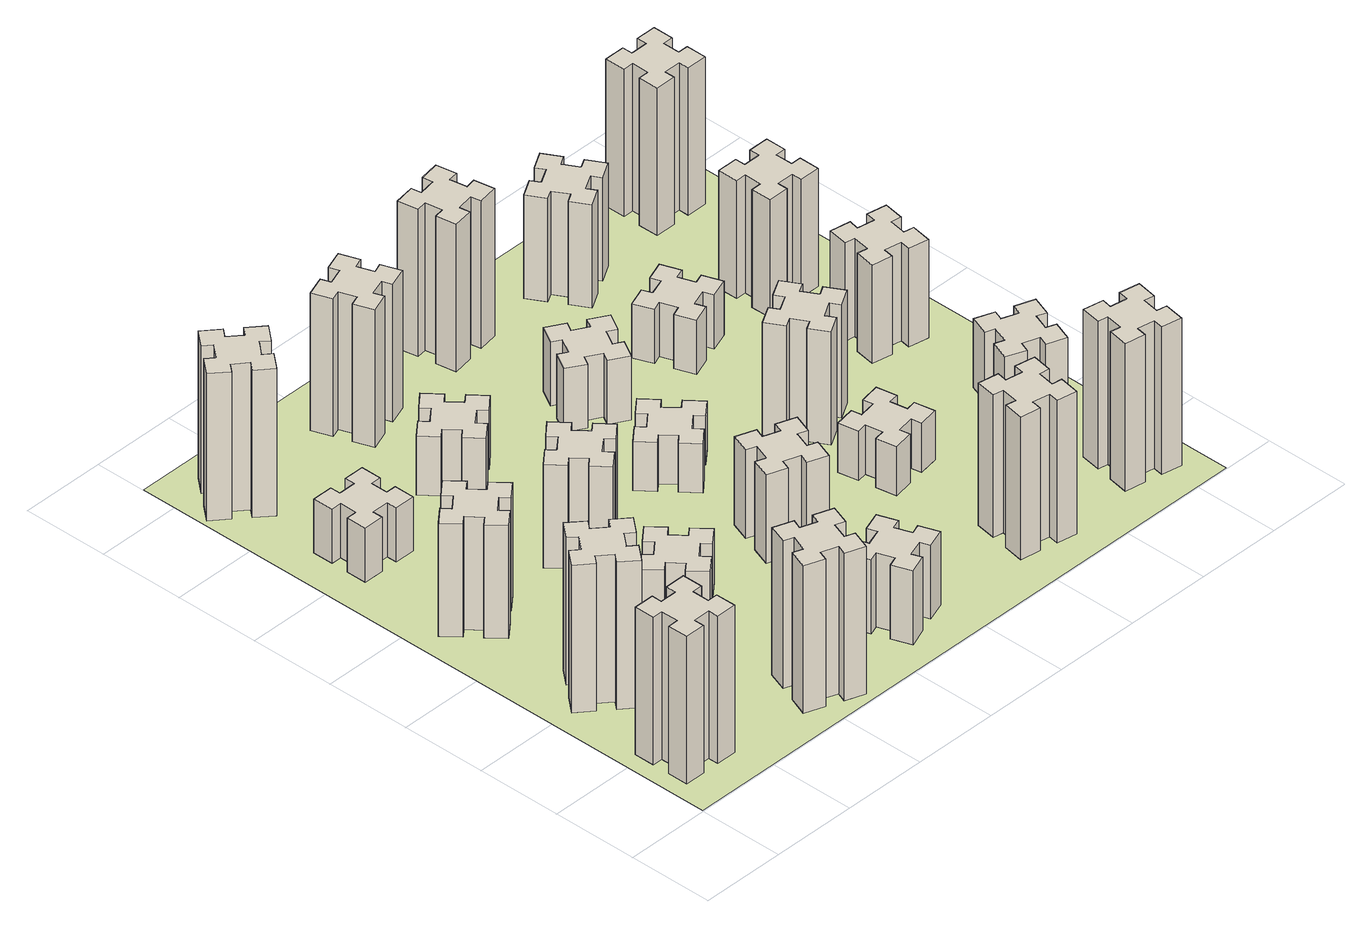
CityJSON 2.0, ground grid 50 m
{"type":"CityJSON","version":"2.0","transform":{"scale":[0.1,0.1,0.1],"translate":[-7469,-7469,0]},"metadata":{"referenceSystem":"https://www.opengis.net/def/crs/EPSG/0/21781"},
"CityObjects":{
"building1":{"type":"Building","attributes":{"class":"1000","function":"1000","usage":"1000","yearOfConstruction":2016,"roofType":"1000","measuredHeight":90,"storeysAboveGround":30,"storeysBelowGround":0},"geometry":[{"type":"Solid","lod":"1","boundaries":[[[[0,1,2,3,4,5,6,7,8,9,10,11,12,13,14,15,16,17,18,19]],[[17,16,20,21]],[[16,15,22,20]],[[15,14,23,22]],[[14,13,24,23]],[[13,12,25,24]],[[12,11,26,25]],[[11,10,27,26]],[[10,9,28,27]],[[9,8,29,28]],[[8,7,30,29]],[[7,6,31,30]],[[6,5,32,31]],[[5,4,33,32]],[[4,3,34,33]],[[3,2,35,34]],[[2,1,36,35]],[[1,0,37,36]],[[0,19,38,37]],[[19,18,39,38]],[[18,17,21,39]],[[24,25,26,27,28,29,30,31,32,33,34,35,36,37,38,39,21,20,22,23]]]]}]},
"building2":{"type":"Building","attributes":{"class":"1000","function":"1000","usage":"1000","yearOfConstruction":2016,"roofType":"1000","measuredHeight":90,"storeysAboveGround":30,"storeysBelowGround":0},"geometry":[{"type":"Solid","lod":"1","boundaries":[[[[40,41,42,43,44,45,46,47,48,49,50,51,52,53,54,55,56,57,58,59]],[[57,56,60,61]],[[56,55,62,60]],[[55,54,63,62]],[[54,53,64,63]],[[53,52,65,64]],[[52,51,66,65]],[[51,50,67,66]],[[50,49,68,67]],[[49,48,69,68]],[[48,47,70,69]],[[47,46,71,70]],[[46,45,72,71]],[[45,44,73,72]],[[44,43,74,73]],[[43,42,75,74]],[[42,41,76,75]],[[41,40,77,76]],[[40,59,78,77]],[[59,58,79,78]],[[58,57,61,79]],[[64,65,66,67,68,69,70,71,72,73,74,75,76,77,78,79,61,60,62,63]]]]}]},
"building3":{"type":"Building","attributes":{"class":"1000","function":"1000","usage":"1000","yearOfConstruction":2016,"roofType":"1000","measuredHeight":69,"storeysAboveGround":30,"storeysBelowGround":0},"geometry":[{"type":"Solid","lod":"1","boundaries":[[[[80,81,82,83,84,85,86,87,88,89,90,91,92,93,94,95,96,97,98,99]],[[97,96,100,101]],[[96,95,102,100]],[[95,94,103,102]],[[94,93,104,103]],[[93,92,105,104]],[[92,91,106,105]],[[91,90,107,106]],[[90,89,108,107]],[[89,88,109,108]],[[88,87,110,109]],[[87,86,111,110]],[[86,85,112,111]],[[85,84,113,112]],[[84,83,114,113]],[[83,82,115,114]],[[82,81,116,115]],[[81,80,117,116]],[[80,99,118,117]],[[99,98,119,118]],[[98,97,101,119]],[[104,105,106,107,108,109,110,111,112,113,114,115,116,117,118,119,101,100,102,103]]]]}]},
"building4":{"type":"Building","attributes":{"class":"1000","function":"1000","usage":"1000","yearOfConstruction":2016,"roofType":"1000","measuredHeight":33,"storeysAboveGround":30,"storeysBelowGround":0},"geometry":[{"type":"Solid","lod":"1","boundaries":[[[[120,121,122,123,124,125,126,127,128,129,130,131,132,133,134,135,136,137,138,139]],[[137,136,140,141]],[[136,135,142,140]],[[135,134,143,142]],[[134,133,144,143]],[[133,132,145,144]],[[132,131,146,145]],[[131,130,147,146]],[[130,129,148,147]],[[129,128,149,148]],[[128,127,150,149]],[[127,126,151,150]],[[126,125,152,151]],[[125,124,153,152]],[[124,123,154,153]],[[123,122,155,154]],[[122,121,156,155]],[[121,120,157,156]],[[120,139,158,157]],[[139,138,159,158]],[[138,137,141,159]],[[144,145,146,147,148,149,150,151,152,153,154,155,156,157,158,159,141,140,142,143]]]]}]},
"building5":{"type":"Building","attributes":{"class":"1000","function":"1000","usage":"1000","yearOfConstruction":2016,"roofType":"1000","measuredHeight":90,"storeysAboveGround":30,"storeysBelowGround":0},"geometry":[{"type":"Solid","lod":"1","boundaries":[[[[160,161,162,163,164,165,166,167,168,169,170,171,172,173,174,175,176,177,178,179]],[[177,176,180,181]],[[176,175,182,180]],[[175,174,183,182]],[[174,173,184,183]],[[173,172,185,184]],[[172,171,186,185]],[[171,170,187,186]],[[170,169,188,187]],[[169,168,189,188]],[[168,167,190,189]],[[167,166,191,190]],[[166,165,192,191]],[[165,164,193,192]],[[164,163,194,193]],[[163,162,195,194]],[[162,161,196,195]],[[161,160,197,196]],[[160,179,198,197]],[[179,178,199,198]],[[178,177,181,199]],[[184,185,186,187,188,189,190,191,192,193,194,195,196,197,198,199,181,180,182,183]]]]}]},
"building6":{"type":"Building","attributes":{"class":"1000","function":"1000","usage":"1000","yearOfConstruction":2016,"roofType":"1000","measuredHeight":90,"storeysAboveGround":30,"storeysBelowGround":0},"geometry":[{"type":"Solid","lod":"1","boundaries":[[[[200,201,202,203,204,205,206,207,208,209,210,211,212,213,214,215,216,217,218,219]],[[217,216,220,221]],[[216,215,222,220]],[[215,214,223,222]],[[214,213,224,223]],[[213,212,225,224]],[[212,211,226,225]],[[211,210,227,226]],[[210,209,228,227]],[[209,208,229,228]],[[208,207,230,229]],[[207,206,231,230]],[[206,205,232,231]],[[205,204,233,232]],[[204,203,234,233]],[[203,202,235,234]],[[202,201,236,235]],[[201,200,237,236]],[[200,219,238,237]],[[219,218,239,238]],[[218,217,221,239]],[[224,225,226,227,228,229,230,231,232,233,234,235,236,237,238,239,221,220,222,223]]]]}]},
"building7":{"type":"Building","attributes":{"class":"1000","function":"1000","usage":"1000","yearOfConstruction":2016,"roofType":"1000","measuredHeight":33,"storeysAboveGround":30,"storeysBelowGround":0},"geometry":[{"type":"Solid","lod":"1","boundaries":[[[[240,241,242,243,244,245,246,247,248,249,250,251,252,253,254,255,256,257,258,259]],[[257,256,260,261]],[[256,255,262,260]],[[255,254,263,262]],[[254,253,264,263]],[[253,252,265,264]],[[252,251,266,265]],[[251,250,267,266]],[[250,249,268,267]],[[249,248,269,268]],[[248,247,270,269]],[[247,246,271,270]],[[246,245,272,271]],[[245,244,273,272]],[[244,243,274,273]],[[243,242,275,274]],[[242,241,276,275]],[[241,240,277,276]],[[240,259,278,277]],[[259,258,279,278]],[[258,257,261,279]],[[264,265,266,267,268,269,270,271,272,273,274,275,276,277,278,279,261,260,262,263]]]]}]},
"building8":{"type":"Building","attributes":{"class":"1000","function":"1000","usage":"1000","yearOfConstruction":2016,"roofType":"1000","measuredHeight":63,"storeysAboveGround":30,"storeysBelowGround":0},"geometry":[{"type":"Solid","lod":"1","boundaries":[[[[280,281,282,283,284,285,286,287,288,289,290,291,292,293,294,295,296,297,298,299]],[[297,296,300,301]],[[296,295,302,300]],[[295,294,303,302]],[[294,293,304,303]],[[293,292,305,304]],[[292,291,306,305]],[[291,290,307,306]],[[290,289,308,307]],[[289,288,309,308]],[[288,287,310,309]],[[287,286,311,310]],[[286,285,312,311]],[[285,284,313,312]],[[284,283,314,313]],[[283,282,315,314]],[[282,281,316,315]],[[281,280,317,316]],[[280,299,318,317]],[[299,298,319,318]],[[298,297,301,319]],[[304,305,306,307,308,309,310,311,312,313,314,315,316,317,318,319,301,300,302,303]]]]}]},
"building9":{"type":"Building","attributes":{"class":"1000","function":"1000","usage":"1000","yearOfConstruction":2016,"roofType":"1000","measuredHeight":45,"storeysAboveGround":30,"storeysBelowGround":0},"geometry":[{"type":"Solid","lod":"1","boundaries":[[[[320,321,322,323,324,325,326,327,328,329,330,331,332,333,334,335,336,337,338,339]],[[337,336,340,341]],[[336,335,342,340]],[[335,334,343,342]],[[334,333,344,343]],[[333,332,345,344]],[[332,331,346,345]],[[331,330,347,346]],[[330,329,348,347]],[[329,328,349,348]],[[328,327,350,349]],[[327,326,351,350]],[[326,325,352,351]],[[325,324,353,352]],[[324,323,354,353]],[[323,322,355,354]],[[322,321,356,355]],[[321,320,357,356]],[[320,339,358,357]],[[339,338,359,358]],[[338,337,341,359]],[[344,345,346,347,348,349,350,351,352,353,354,355,356,357,358,359,341,340,342,343]]]]}]},
"building10":{"type":"Building","attributes":{"class":"1000","function":"1000","usage":"1000","yearOfConstruction":2016,"roofType":"1000","measuredHeight":36,"storeysAboveGround":30,"storeysBelowGround":0},"geometry":[{"type":"Solid","lod":"1","boundaries":[[[[360,361,362,363,364,365,366,367,368,369,370,371,372,373,374,375,376,377,378,379]],[[377,376,380,381]],[[376,375,382,380]],[[375,374,383,382]],[[374,373,384,383]],[[373,372,385,384]],[[372,371,386,385]],[[371,370,387,386]],[[370,369,388,387]],[[369,368,389,388]],[[368,367,390,389]],[[367,366,391,390]],[[366,365,392,391]],[[365,364,393,392]],[[364,363,394,393]],[[363,362,395,394]],[[362,361,396,395]],[[361,360,397,396]],[[360,379,398,397]],[[379,378,399,398]],[[378,377,381,399]],[[384,385,386,387,388,389,390,391,392,393,394,395,396,397,398,399,381,380,382,383]]]]}]},
"building11":{"type":"Building","attributes":{"class":"1000","function":"1000","usage":"1000","yearOfConstruction":2016,"roofType":"1000","measuredHeight":84,"storeysAboveGround":30,"storeysBelowGround":0},"geometry":[{"type":"Solid","lod":"1","boundaries":[[[[400,401,402,403,404,405,406,407,408,409,410,411,412,413,414,415,416,417,418,419]],[[417,416,420,421]],[[416,415,422,420]],[[415,414,423,422]],[[414,413,424,423]],[[413,412,425,424]],[[412,411,426,425]],[[411,410,427,426]],[[410,409,428,427]],[[409,408,429,428]],[[408,407,430,429]],[[407,406,431,430]],[[406,405,432,431]],[[405,404,433,432]],[[404,403,434,433]],[[403,402,435,434]],[[402,401,436,435]],[[401,400,437,436]],[[400,419,438,437]],[[419,418,439,438]],[[418,417,421,439]],[[424,425,426,427,428,429,430,431,432,433,434,435,436,437,438,439,421,420,422,423]]]]}]},
"building12":{"type":"Building","attributes":{"class":"1000","function":"1000","usage":"1000","yearOfConstruction":2016,"roofType":"1000","measuredHeight":54,"storeysAboveGround":30,"storeysBelowGround":0},"geometry":[{"type":"Solid","lod":"1","boundaries":[[[[440,441,442,443,444,445,446,447,448,449,450,451,452,453,454,455,456,457,458,459]],[[457,456,460,461]],[[456,455,462,460]],[[455,454,463,462]],[[454,453,464,463]],[[453,452,465,464]],[[452,451,466,465]],[[451,450,467,466]],[[450,449,468,467]],[[449,448,469,468]],[[448,447,470,469]],[[447,446,471,470]],[[446,445,472,471]],[[445,444,473,472]],[[444,443,474,473]],[[443,442,475,474]],[[442,441,476,475]],[[441,440,477,476]],[[440,459,478,477]],[[459,458,479,478]],[[458,457,461,479]],[[464,465,466,467,468,469,470,471,472,473,474,475,476,477,478,479,461,460,462,463]]]]}]},
"building13":{"type":"Building","attributes":{"class":"1000","function":"1000","usage":"1000","yearOfConstruction":2016,"roofType":"1000","measuredHeight":30,"storeysAboveGround":30,"storeysBelowGround":0},"geometry":[{"type":"Solid","lod":"1","boundaries":[[[[480,481,482,483,484,485,486,487,488,489,490,491,492,493,494,495,496,497,498,499]],[[497,496,500,501]],[[496,495,502,500]],[[495,494,503,502]],[[494,493,504,503]],[[493,492,505,504]],[[492,491,506,505]],[[491,490,507,506]],[[490,489,508,507]],[[489,488,509,508]],[[488,487,510,509]],[[487,486,511,510]],[[486,485,512,511]],[[485,484,513,512]],[[484,483,514,513]],[[483,482,515,514]],[[482,481,516,515]],[[481,480,517,516]],[[480,499,518,517]],[[499,498,519,518]],[[498,497,501,519]],[[504,505,506,507,508,509,510,511,512,513,514,515,516,517,518,519,501,500,502,503]]]]}]},
"building14":{"type":"Building","attributes":{"class":"1000","function":"1000","usage":"1000","yearOfConstruction":2016,"roofType":"1000","measuredHeight":39,"storeysAboveGround":30,"storeysBelowGround":0},"geometry":[{"type":"Solid","lod":"1","boundaries":[[[[520,521,522,523,524,525,526,527,528,529,530,531,532,533,534,535,536,537,538,539]],[[537,536,540,541]],[[536,535,542,540]],[[535,534,543,542]],[[534,533,544,543]],[[533,532,545,544]],[[532,531,546,545]],[[531,530,547,546]],[[530,529,548,547]],[[529,528,549,548]],[[528,527,550,549]],[[527,526,551,550]],[[526,525,552,551]],[[525,524,553,552]],[[524,523,554,553]],[[523,522,555,554]],[[522,521,556,555]],[[521,520,557,556]],[[520,539,558,557]],[[539,538,559,558]],[[538,537,541,559]],[[544,545,546,547,548,549,550,551,552,553,554,555,556,557,558,559,541,540,542,543]]]]}]},
"building15":{"type":"Building","attributes":{"class":"1000","function":"1000","usage":"1000","yearOfConstruction":2016,"roofType":"1000","measuredHeight":87,"storeysAboveGround":30,"storeysBelowGround":0},"geometry":[{"type":"Solid","lod":"1","boundaries":[[[[560,561,562,563,564,565,566,567,568,569,570,571,572,573,574,575,576,577,578,579]],[[577,576,580,581]],[[576,575,582,580]],[[575,574,583,582]],[[574,573,584,583]],[[573,572,585,584]],[[572,571,586,585]],[[571,570,587,586]],[[570,569,588,587]],[[569,568,589,588]],[[568,567,590,589]],[[567,566,591,590]],[[566,565,592,591]],[[565,564,593,592]],[[564,563,594,593]],[[563,562,595,594]],[[562,561,596,595]],[[561,560,597,596]],[[560,579,598,597]],[[579,578,599,598]],[[578,577,581,599]],[[584,585,586,587,588,589,590,591,592,593,594,595,596,597,598,599,581,580,582,583]]]]}]},
"building16":{"type":"Building","attributes":{"class":"1000","function":"1000","usage":"1000","yearOfConstruction":2016,"roofType":"1000","measuredHeight":90,"storeysAboveGround":30,"storeysBelowGround":0},"geometry":[{"type":"Solid","lod":"1","boundaries":[[[[600,601,602,603,604,605,606,607,608,609,610,611,612,613,614,615,616,617,618,619]],[[617,616,620,621]],[[616,615,622,620]],[[615,614,623,622]],[[614,613,624,623]],[[613,612,625,624]],[[612,611,626,625]],[[611,610,627,626]],[[610,609,628,627]],[[609,608,629,628]],[[608,607,630,629]],[[607,606,631,630]],[[606,605,632,631]],[[605,604,633,632]],[[604,603,634,633]],[[603,602,635,634]],[[602,601,636,635]],[[601,600,637,636]],[[600,619,638,637]],[[619,618,639,638]],[[618,617,621,639]],[[624,625,626,627,628,629,630,631,632,633,634,635,636,637,638,639,621,620,622,623]]]]}]},
"building17":{"type":"Building","attributes":{"class":"1000","function":"1000","usage":"1000","yearOfConstruction":2016,"roofType":"1000","measuredHeight":30,"storeysAboveGround":30,"storeysBelowGround":0},"geometry":[{"type":"Solid","lod":"1","boundaries":[[[[640,641,642,643,644,645,646,647,648,649,650,651,652,653,654,655,656,657,658,659]],[[657,656,660,661]],[[656,655,662,660]],[[655,654,663,662]],[[654,653,664,663]],[[653,652,665,664]],[[652,651,666,665]],[[651,650,667,666]],[[650,649,668,667]],[[649,648,669,668]],[[648,647,670,669]],[[647,646,671,670]],[[646,645,672,671]],[[645,644,673,672]],[[644,643,674,673]],[[643,642,675,674]],[[642,641,676,675]],[[641,640,677,676]],[[640,659,678,677]],[[659,658,679,678]],[[658,657,661,679]],[[664,665,666,667,668,669,670,671,672,673,674,675,676,677,678,679,661,660,662,663]]]]}]},
"building18":{"type":"Building","attributes":{"class":"1000","function":"1000","usage":"1000","yearOfConstruction":2016,"roofType":"1000","measuredHeight":69,"storeysAboveGround":30,"storeysBelowGround":0},"geometry":[{"type":"Solid","lod":"1","boundaries":[[[[680,681,682,683,684,685,686,687,688,689,690,691,692,693,694,695,696,697,698,699]],[[697,696,700,701]],[[696,695,702,700]],[[695,694,703,702]],[[694,693,704,703]],[[693,692,705,704]],[[692,691,706,705]],[[691,690,707,706]],[[690,689,708,707]],[[689,688,709,708]],[[688,687,710,709]],[[687,686,711,710]],[[686,685,712,711]],[[685,684,713,712]],[[684,683,714,713]],[[683,682,715,714]],[[682,681,716,715]],[[681,680,717,716]],[[680,699,718,717]],[[699,698,719,718]],[[698,697,701,719]],[[704,705,706,707,708,709,710,711,712,713,714,715,716,717,718,719,701,700,702,703]]]]}]},
"building19":{"type":"Building","attributes":{"class":"1000","function":"1000","usage":"1000","yearOfConstruction":2016,"roofType":"1000","measuredHeight":33,"storeysAboveGround":30,"storeysBelowGround":0},"geometry":[{"type":"Solid","lod":"1","boundaries":[[[[720,721,722,723,724,725,726,727,728,729,730,731,732,733,734,735,736,737,738,739]],[[737,736,740,741]],[[736,735,742,740]],[[735,734,743,742]],[[734,733,744,743]],[[733,732,745,744]],[[732,731,746,745]],[[731,730,747,746]],[[730,729,748,747]],[[729,728,749,748]],[[728,727,750,749]],[[727,726,751,750]],[[726,725,752,751]],[[725,724,753,752]],[[724,723,754,753]],[[723,722,755,754]],[[722,721,756,755]],[[721,720,757,756]],[[720,739,758,757]],[[739,738,759,758]],[[738,737,741,759]],[[744,745,746,747,748,749,750,751,752,753,754,755,756,757,758,759,741,740,742,743]]]]}]},
"building20":{"type":"Building","attributes":{"class":"1000","function":"1000","usage":"1000","yearOfConstruction":2016,"roofType":"1000","measuredHeight":90,"storeysAboveGround":30,"storeysBelowGround":0},"geometry":[{"type":"Solid","lod":"1","boundaries":[[[[760,761,762,763,764,765,766,767,768,769,770,771,772,773,774,775,776,777,778,779]],[[777,776,780,781]],[[776,775,782,780]],[[775,774,783,782]],[[774,773,784,783]],[[773,772,785,784]],[[772,771,786,785]],[[771,770,787,786]],[[770,769,788,787]],[[769,768,789,788]],[[768,767,790,789]],[[767,766,791,790]],[[766,765,792,791]],[[765,764,793,792]],[[764,763,794,793]],[[763,762,795,794]],[[762,761,796,795]],[[761,760,797,796]],[[760,779,798,797]],[[779,778,799,798]],[[778,777,781,799]],[[784,785,786,787,788,789,790,791,792,793,794,795,796,797,798,799,781,780,782,783]]]]}]},
"building21":{"type":"Building","attributes":{"class":"1000","function":"1000","usage":"1000","yearOfConstruction":2016,"roofType":"1000","measuredHeight":63,"storeysAboveGround":30,"storeysBelowGround":0},"geometry":[{"type":"Solid","lod":"1","boundaries":[[[[800,801,802,803,804,805,806,807,808,809,810,811,812,813,814,815,816,817,818,819]],[[817,816,820,821]],[[816,815,822,820]],[[815,814,823,822]],[[814,813,824,823]],[[813,812,825,824]],[[812,811,826,825]],[[811,810,827,826]],[[810,809,828,827]],[[809,808,829,828]],[[808,807,830,829]],[[807,806,831,830]],[[806,805,832,831]],[[805,804,833,832]],[[804,803,834,833]],[[803,802,835,834]],[[802,801,836,835]],[[801,800,837,836]],[[800,819,838,837]],[[819,818,839,838]],[[818,817,821,839]],[[824,825,826,827,828,829,830,831,832,833,834,835,836,837,838,839,821,820,822,823]]]]}]},
"building22":{"type":"Building","attributes":{"class":"1000","function":"1000","usage":"1000","yearOfConstruction":2016,"roofType":"1000","measuredHeight":42,"storeysAboveGround":30,"storeysBelowGround":0},"geometry":[{"type":"Solid","lod":"1","boundaries":[[[[840,841,842,843,844,845,846,847,848,849,850,851,852,853,854,855,856,857,858,859]],[[857,856,860,861]],[[856,855,862,860]],[[855,854,863,862]],[[854,853,864,863]],[[853,852,865,864]],[[852,851,866,865]],[[851,850,867,866]],[[850,849,868,867]],[[849,848,869,868]],[[848,847,870,869]],[[847,846,871,870]],[[846,845,872,871]],[[845,844,873,872]],[[844,843,874,873]],[[843,842,875,874]],[[842,841,876,875]],[[841,840,877,876]],[[840,859,878,877]],[[859,858,879,878]],[[858,857,861,879]],[[864,865,866,867,868,869,870,871,872,873,874,875,876,877,878,879,861,860,862,863]]]]}]},
"building23":{"type":"Building","attributes":{"class":"1000","function":"1000","usage":"1000","yearOfConstruction":2016,"roofType":"1000","measuredHeight":60,"storeysAboveGround":30,"storeysBelowGround":0},"geometry":[{"type":"Solid","lod":"1","boundaries":[[[[880,881,882,883,884,885,886,887,888,889,890,891,892,893,894,895,896,897,898,899]],[[897,896,900,901]],[[896,895,902,900]],[[895,894,903,902]],[[894,893,904,903]],[[893,892,905,904]],[[892,891,906,905]],[[891,890,907,906]],[[890,889,908,907]],[[889,888,909,908]],[[888,887,910,909]],[[887,886,911,910]],[[886,885,912,911]],[[885,884,913,912]],[[884,883,914,913]],[[883,882,915,914]],[[882,881,916,915]],[[881,880,917,916]],[[880,899,918,917]],[[899,898,919,918]],[[898,897,901,919]],[[904,905,906,907,908,909,910,911,912,913,914,915,916,917,918,919,901,900,902,903]]]]}]},
"building24":{"type":"Building","attributes":{"class":"1000","function":"1000","usage":"1000","yearOfConstruction":2016,"roofType":"1000","measuredHeight":72,"storeysAboveGround":30,"storeysBelowGround":0},"geometry":[{"type":"Solid","lod":"1","boundaries":[[[[920,921,922,923,924,925,926,927,928,929,930,931,932,933,934,935,936,937,938,939]],[[937,936,940,941]],[[936,935,942,940]],[[935,934,943,942]],[[934,933,944,943]],[[933,932,945,944]],[[932,931,946,945]],[[931,930,947,946]],[[930,929,948,947]],[[929,928,949,948]],[[928,927,950,949]],[[927,926,951,950]],[[926,925,952,951]],[[925,924,953,952]],[[924,923,954,953]],[[923,922,955,954]],[[922,921,956,955]],[[921,920,957,956]],[[920,939,958,957]],[[939,938,959,958]],[[938,937,941,959]],[[944,945,946,947,948,949,950,951,952,953,954,955,956,957,958,959,941,940,942,943]]]]}]},
"building25":{"type":"Building","attributes":{"class":"1000","function":"1000","usage":"1000","yearOfConstruction":2016,"roofType":"1000","measuredHeight":90,"storeysAboveGround":30,"storeysBelowGround":0},"geometry":[{"type":"Solid","lod":"1","boundaries":[[[[960,961,962,963,964,965,966,967,968,969,970,971,972,973,974,975,976,977,978,979]],[[977,976,980,981]],[[976,975,982,980]],[[975,974,983,982]],[[974,973,984,983]],[[973,972,985,984]],[[972,971,986,985]],[[971,970,987,986]],[[970,969,988,987]],[[969,968,989,988]],[[968,967,990,989]],[[967,966,991,990]],[[966,965,992,991]],[[965,964,993,992]],[[964,963,994,993]],[[963,962,995,994]],[[962,961,996,995]],[[961,960,997,996]],[[960,979,998,997]],[[979,978,999,998]],[[978,977,981,999]],[[984,985,986,987,988,989,990,991,992,993,994,995,996,997,998,999,981,980,982,983]]]]}]},
"landuse1":{"type":"LandUse","attributes":{"name":"plot1","function":"1010"},"geometry":[{"type":"MultiSurface","lod":"1","boundaries":[[[1000,1001,1002,1003]]]}]}
},
"vertices":[
[165,425,0],[165,325,0],[105,325,0],[105,205,0],[225,205,0],[225,265,0],[325,265,0],[325,205,0],[445,205,0],[445,325,0],[385,325,0],[385,425,0],[445,425,0],[445,545,0],[325,545,0],[325,485,0],[225,485,0],[225,545,0],[105,545,0],[105,425,0],[225,485,900],[225,545,900],[325,485,900],[325,545,900],[445,545,900],[445,425,900],[385,425,900],[385,325,900],[445,325,900],[445,205,900],[325,205,900],[325,265,900],[225,265,900],[225,205,900],[105,205,900],[105,325,900],[165,325,900],[165,425,900],[105,425,900],[105,545,900],
[484,1067,0],[408,1132,0],[446,1178,0],[354,1255,0],[277,1163,0],[323,1124,0],[259,1048,0],[213,1086,0],[136,994,0],[228,917,0],[266,963,0],[343,899,0],[304,853,0],[396,776,0],[473,868,0],[427,906,0],[492,983,0],[538,944,0],[615,1036,0],[523,1113,0],[492,983,900],[538,944,900],[427,906,900],[473,868,900],[396,776,900],[304,853,900],[343,899,900],[266,963,900],[228,917,900],[136,994,900],[213,1086,900],[259,1048,900],[323,1124,900],[277,1163,900],[354,1255,900],[446,1178,900],[408,1132,900],[484,1067,900],[523,1113,900],[615,1036,900],
[492,1888,0],[427,1964,0],[473,2003,0],[396,2095,0],[304,2018,0],[343,1972,0],[266,1907,0],[228,1953,0],[136,1876,0],[213,1784,0],[259,1823,0],[323,1746,0],[277,1708,0],[354,1616,0],[446,1693,0],[408,1739,0],[484,1803,0],[523,1757,0],[615,1834,0],[538,1926,0],[484,1803,690],[523,1757,690],[408,1739,690],[446,1693,690],[354,1616,690],[277,1708,690],[323,1746,690],[259,1823,690],[213,1784,690],[136,1876,690],[228,1953,690],[266,1907,690],[343,1972,690],[304,2018,690],[396,2095,690],[473,2003,690],[427,1964,690],[492,1888,690],[538,1926,690],[615,1834,690],
[485,2545,0],[485,2645,0],[545,2645,0],[545,2765,0],[425,2765,0],[425,2705,0],[325,2705,0],[325,2765,0],[205,2765,0],[205,2645,0],[265,2645,0],[265,2545,0],[205,2545,0],[205,2425,0],[325,2425,0],[325,2485,0],[425,2485,0],[425,2425,0],[545,2425,0],[545,2545,0],[425,2485,330],[425,2425,330],[325,2485,330],[325,2425,330],[205,2425,330],[205,2545,330],[265,2545,330],[265,2645,330],[205,2645,330],[205,2765,330],[325,2765,330],[325,2705,330],[425,2705,330],[425,2765,330],[545,2765,330],[545,2645,330],[485,2645,330],[485,2545,330],[545,2545,330],[545,2425,330],
[1029,360,0],[995,266,0],[939,287,0],[897,174,0],[1010,133,0],[1031,189,0],[1125,155,0],[1104,99,0],[1217,57,0],[1258,170,0],[1202,191,0],[1236,285,0],[1292,264,0],[1333,377,0],[1220,418,0],[1200,362,0],[1106,396,0],[1127,452,0],[1014,493,0],[973,380,0],[1106,396,900],[1127,452,900],[1200,362,900],[1220,418,900],[1333,377,900],[1292,264,900],[1236,285,900],[1202,191,900],[1258,170,900],[1217,57,900],[1104,99,900],[1125,155,900],[1031,189,900],[1010,133,900],[897,174,900],[939,287,900],[995,266,900],[1029,360,900],[973,380,900],[1014,493,900],
[384,3387,0],[308,3452,0],[346,3498,0],[254,3575,0],[177,3483,0],[223,3444,0],[159,3368,0],[113,3406,0],[36,3314,0],[128,3237,0],[166,3283,0],[243,3219,0],[204,3173,0],[296,3096,0],[373,3188,0],[327,3226,0],[392,3303,0],[438,3264,0],[515,3356,0],[423,3433,0],[392,3303,900],[438,3264,900],[327,3226,900],[373,3188,900],[296,3096,900],[204,3173,900],[243,3219,900],[166,3283,900],[128,3237,900],[36,3314,900],[113,3406,900],[159,3368,900],[223,3444,900],[177,3483,900],[254,3575,900],[346,3498,900],[308,3452,900],[384,3387,900],[423,3433,900],[515,3356,900],
[1083,1332,0],[1006,1267,0],[968,1313,0],[876,1236,0],[953,1144,0],[999,1183,0],[1063,1106,0],[1017,1068,0],[1094,976,0],[1186,1053,0],[1148,1099,0],[1224,1163,0],[1263,1117,0],[1355,1194,0],[1278,1286,0],[1232,1248,0],[1167,1324,0],[1213,1363,0],[1136,1455,0],[1044,1378,0],[1167,1324,330],[1213,1363,330],[1232,1248,330],[1278,1286,330],[1355,1194,330],[1263,1117,330],[1224,1163,330],[1148,1099,330],[1186,1053,330],[1094,976,330],[1017,1068,330],[1063,1106,330],[999,1183,330],[953,1144,330],[876,1236,330],[968,1313,330],[1006,1267,330],[1083,1332,330],[1044,1378,330],[1136,1455,330],
[1083,1972,0],[1006,1907,0],[968,1953,0],[876,1876,0],[953,1784,0],[999,1823,0],[1063,1746,0],[1017,1708,0],[1094,1616,0],[1186,1693,0],[1148,1739,0],[1224,1803,0],[1263,1757,0],[1355,1834,0],[1278,1926,0],[1232,1888,0],[1167,1964,0],[1213,2003,0],[1136,2095,0],[1044,2018,0],[1167,1964,630],[1213,2003,630],[1232,1888,630],[1278,1926,630],[1355,1834,630],[1263,1757,630],[1224,1803,630],[1148,1739,630],[1186,1693,630],[1094,1616,630],[1017,1708,630],[1063,1746,630],[999,1823,630],[953,1784,630],[876,1876,630],[968,1953,630],[1006,1907,630],[1083,1972,630],[1044,2018,630],[1136,2095,630],
[1765,496,0],[1671,462,0],[1650,518,0],[1537,477,0],[1579,364,0],[1635,385,0],[1669,291,0],[1613,270,0],[1654,157,0],[1767,199,0],[1746,255,0],[1840,289,0],[1860,233,0],[1973,274,0],[1932,387,0],[1876,366,0],[1842,460,0],[1898,480,0],[1857,593,0],[1744,552,0],[1842,460,450],[1898,480,450],[1876,366,450],[1932,387,450],[1973,274,450],[1860,233,450],[1840,289,450],[1746,255,450],[1767,199,450],[1654,157,450],[1613,270,450],[1669,291,450],[1635,385,450],[1579,364,450],[1537,477,450],[1650,518,450],[1671,462,450],[1765,496,450],[1744,552,450],[1857,593,450],
[999,2663,0],[1063,2586,0],[1017,2548,0],[1094,2456,0],[1186,2533,0],[1148,2579,0],[1224,2643,0],[1263,2597,0],[1355,2674,0],[1278,2766,0],[1232,2728,0],[1167,2804,0],[1213,2843,0],[1136,2935,0],[1044,2858,0],[1083,2812,0],[1006,2747,0],[968,2793,0],[876,2716,0],[953,2624,0],[1006,2747,360],[968,2793,360],[1083,2812,360],[1044,2858,360],[1136,2935,360],[1213,2843,360],[1167,2804,360],[1232,2728,360],[1278,2766,360],[1355,2674,360],[1263,2597,360],[1224,2643,360],[1148,2579,360],[1186,2533,360],[1094,2456,360],[1017,2548,360],[1063,2586,360],[999,2663,360],[953,2624,360],[876,2716,360],
[1125,3456,0],[1031,3422,0],[1010,3478,0],[897,3437,0],[939,3324,0],[995,3345,0],[1029,3251,0],[973,3230,0],[1014,3117,0],[1127,3159,0],[1106,3215,0],[1200,3249,0],[1220,3193,0],[1333,3234,0],[1292,3347,0],[1236,3326,0],[1202,3420,0],[1258,3440,0],[1217,3553,0],[1104,3512,0],[1202,3420,840],[1258,3440,840],[1236,3326,840],[1292,3347,840],[1333,3234,840],[1220,3193,840],[1200,3249,840],[1106,3215,840],[1127,3159,840],[1014,3117,840],[973,3230,840],[1029,3251,840],[995,3345,840],[939,3324,840],[897,3437,840],[1010,3478,840],[1031,3422,840],[1125,3456,840],[1104,3512,840],[1217,3553,840],
[1769,1300,0],[1735,1206,0],[1679,1227,0],[1637,1114,0],[1750,1073,0],[1771,1129,0],[1865,1095,0],[1844,1039,0],[1957,997,0],[1998,1110,0],[1942,1131,0],[1976,1225,0],[2032,1204,0],[2073,1317,0],[1960,1358,0],[1940,1302,0],[1846,1336,0],[1867,1392,0],[1754,1433,0],[1713,1320,0],[1846,1336,540],[1867,1392,540],[1940,1302,540],[1960,1358,540],[2073,1317,540],[2032,1204,540],[1976,1225,540],[1942,1131,540],[1998,1110,540],[1957,997,540],[1844,1039,540],[1865,1095,540],[1771,1129,540],[1750,1073,540],[1637,1114,540],[1679,1227,540],[1735,1206,540],[1769,1300,540],[1713,1320,540],[1754,1433,540],
[1972,1988,0],[1907,2064,0],[1953,2103,0],[1876,2195,0],[1784,2118,0],[1823,2072,0],[1746,2007,0],[1708,2053,0],[1616,1976,0],[1693,1884,0],[1739,1923,0],[1803,1846,0],[1757,1808,0],[1834,1716,0],[1926,1793,0],[1888,1839,0],[1964,1903,0],[2003,1857,0],[2095,1934,0],[2018,2026,0],[1964,1903,300],[2003,1857,300],[1888,1839,300],[1926,1793,300],[1834,1716,300],[1757,1808,300],[1803,1846,300],[1739,1923,300],[1693,1884,300],[1616,1976,300],[1708,2053,300],[1746,2007,300],[1823,2072,300],[1784,2118,300],[1876,2195,300],[1953,2103,300],[1907,2064,300],[1972,1988,300],[2018,2026,300],[2095,1934,300],
[2026,2497,0],[2076,2584,0],[2128,2554,0],[2188,2658,0],[2084,2718,0],[2054,2666,0],[1967,2716,0],[1997,2768,0],[1893,2828,0],[1833,2724,0],[1885,2694,0],[1835,2607,0],[1783,2637,0],[1723,2533,0],[1827,2473,0],[1857,2525,0],[1944,2475,0],[1914,2423,0],[2018,2363,0],[2078,2467,0],[1944,2475,390],[1914,2423,390],[1857,2525,390],[1827,2473,390],[1723,2533,390],[1783,2637,390],[1835,2607,390],[1885,2694,390],[1833,2724,390],[1893,2828,390],[1997,2768,390],[1967,2716,390],[2054,2666,390],[2084,2718,390],[2188,2658,390],[2128,2554,390],[2076,2584,390],[2026,2497,390],[2078,2467,390],[2018,2363,390],
[2596,444,0],[2578,345,0],[2519,356,0],[2498,237,0],[2617,217,0],[2627,276,0],[2725,258,0],[2715,199,0],[2833,178,0],[2854,297,0],[2795,307,0],[2812,405,0],[2871,395,0],[2892,513,0],[2774,534,0],[2764,475,0],[2665,492,0],[2676,551,0],[2557,572,0],[2537,454,0],[2665,492,870],[2676,551,870],[2764,475,870],[2774,534,870],[2892,513,870],[2871,395,870],[2812,405,870],[2795,307,870],[2854,297,870],[2833,178,870],[2715,199,870],[2725,258,870],[2627,276,870],[2617,217,870],[2498,237,870],[2519,356,870],[2578,345,870],[2596,444,870],[2537,454,870],[2557,572,870],
[1972,3405,0],[1955,3504,0],[2014,3514,0],[1993,3632,0],[1875,3611,0],[1885,3552,0],[1787,3535,0],[1777,3594,0],[1658,3573,0],[1679,3455,0],[1738,3465,0],[1756,3367,0],[1697,3357,0],[1717,3238,0],[1836,3259,0],[1825,3318,0],[1924,3336,0],[1934,3277,0],[2052,3297,0],[2031,3416,0],[1924,3336,900],[1934,3277,900],[1825,3318,900],[1836,3259,900],[1717,3238,900],[1697,3357,900],[1756,3367,900],[1738,3465,900],[1679,3455,900],[1658,3573,900],[1777,3594,900],[1787,3535,900],[1885,3552,900],[1875,3611,900],[1993,3632,900],[2014,3514,900],[1955,3504,900],[1972,3405,900],[2031,3416,900],[2052,3297,900],
[2625,1332,0],[2527,1315,0],[2517,1374,0],[2398,1353,0],[2419,1235,0],[2478,1245,0],[2496,1147,0],[2437,1137,0],[2457,1018,0],[2576,1039,0],[2565,1098,0],[2664,1116,0],[2674,1057,0],[2792,1077,0],[2771,1196,0],[2712,1185,0],[2695,1284,0],[2754,1294,0],[2733,1412,0],[2615,1391,0],[2695,1284,300],[2754,1294,300],[2712,1185,300],[2771,1196,300],[2792,1077,300],[2674,1057,300],[2664,1116,300],[2565,1098,300],[2576,1039,300],[2457,1018,300],[2437,1137,300],[2496,1147,300],[2478,1245,300],[2419,1235,300],[2398,1353,300],[2517,1374,300],[2527,1315,300],[2625,1332,300],[2615,1391,300],[2733,1412,300],
[2475,1744,0],[2525,1657,0],[2473,1627,0],[2533,1523,0],[2637,1583,0],[2607,1635,0],[2694,1685,0],[2724,1633,0],[2828,1693,0],[2768,1797,0],[2716,1767,0],[2666,1854,0],[2718,1884,0],[2658,1988,0],[2554,1928,0],[2584,1876,0],[2497,1826,0],[2467,1878,0],[2363,1818,0],[2423,1714,0],[2497,1826,690],[2467,1878,690],[2584,1876,690],[2554,1928,690],[2658,1988,690],[2718,1884,690],[2666,1854,690],[2716,1767,690],[2768,1797,690],[2828,1693,690],[2724,1633,690],[2694,1685,690],[2607,1635,690],[2637,1583,690],[2533,1523,690],[2473,1627,690],[2525,1657,690],[2475,1744,690],[2423,1714,690],[2363,1818,690],
[2586,2475,0],[2680,2509,0],[2700,2453,0],[2813,2494,0],[2772,2607,0],[2716,2586,0],[2682,2680,0],[2738,2700,0],[2697,2813,0],[2584,2772,0],[2605,2716,0],[2511,2682,0],[2490,2738,0],[2377,2697,0],[2419,2584,0],[2475,2605,0],[2509,2511,0],[2453,2490,0],[2494,2377,0],[2607,2419,0],[2509,2511,330],[2453,2490,330],[2475,2605,330],[2419,2584,330],[2377,2697,330],[2490,2738,330],[2511,2682,330],[2605,2716,330],[2584,2772,330],[2697,2813,330],[2738,2700,330],[2682,2680,330],[2716,2586,330],[2772,2607,330],[2813,2494,330],[2700,2453,330],[2680,2509,330],[2586,2475,330],[2607,2419,330],[2494,2377,330],
[3504,475,0],[3405,492,0],[3416,551,0],[3297,572,0],[3277,454,0],[3336,444,0],[3318,345,0],[3259,356,0],[3238,237,0],[3357,217,0],[3367,276,0],[3465,258,0],[3455,199,0],[3573,178,0],[3594,297,0],[3535,307,0],[3552,405,0],[3611,395,0],[3632,513,0],[3514,534,0],[3552,405,900],[3611,395,900],[3535,307,900],[3594,297,900],[3573,178,900],[3455,199,900],[3465,258,900],[3367,276,900],[3357,217,900],[3238,237,900],[3259,356,900],[3318,345,900],[3336,444,900],[3277,454,900],[3297,572,900],[3416,551,900],[3405,492,900],[3504,475,900],[3514,534,900],[3632,513,900],
[2716,3347,0],[2666,3434,0],[2718,3464,0],[2658,3568,0],[2554,3508,0],[2584,3456,0],[2497,3406,0],[2467,3458,0],[2363,3398,0],[2423,3294,0],[2475,3324,0],[2525,3237,0],[2473,3207,0],[2533,3103,0],[2637,3163,0],[2607,3215,0],[2694,3265,0],[2724,3213,0],[2828,3273,0],[2768,3377,0],[2694,3265,630],[2724,3213,630],[2607,3215,630],[2637,3163,630],[2533,3103,630],[2473,3207,630],[2525,3237,630],[2475,3324,630],[2423,3294,630],[2363,3398,630],[2467,3458,630],[2497,3406,630],[2584,3456,630],[2554,3508,630],[2658,3568,630],[2718,3464,630],[2666,3434,630],[2716,3347,630],[2768,3377,630],[2828,3273,630],
[3351,1029,0],[3445,995,0],[3424,939,0],[3537,897,0],[3578,1010,0],[3522,1031,0],[3556,1125,0],[3612,1104,0],[3653,1217,0],[3540,1258,0],[3520,1202,0],[3426,1236,0],[3447,1292,0],[3334,1333,0],[3293,1220,0],[3349,1200,0],[3315,1106,0],[3259,1127,0],[3217,1014,0],[3330,973,0],[3315,1106,420],[3259,1127,420],[3349,1200,420],[3293,1220,420],[3334,1333,420],[3447,1292,420],[3426,1236,420],[3520,1202,420],[3540,1258,420],[3653,1217,420],[3612,1104,420],[3556,1125,420],[3522,1031,420],[3578,1010,420],[3537,897,420],[3424,939,420],[3445,995,420],[3351,1029,420],[3330,973,420],[3217,1014,420],
[3267,1856,0],[3365,1838,0],[3355,1779,0],[3473,1758,0],[3494,1877,0],[3435,1887,0],[3452,1985,0],[3511,1975,0],[3532,2093,0],[3414,2114,0],[3404,2055,0],[3305,2072,0],[3316,2131,0],[3197,2152,0],[3177,2034,0],[3236,2024,0],[3218,1925,0],[3159,1936,0],[3138,1817,0],[3257,1797,0],[3218,1925,600],[3159,1936,600],[3236,2024,600],[3177,2034,600],[3197,2152,600],[3316,2131,600],[3305,2072,600],[3404,2055,600],[3414,2114,600],[3532,2093,600],[3511,1975,600],[3452,1985,600],[3435,1887,600],[3494,1877,600],[3473,1758,600],[3355,1779,600],[3365,1838,600],[3267,1856,600],[3257,1797,600],[3138,1817,600],
[3185,2485,0],[3285,2485,0],[3285,2425,0],[3405,2425,0],[3405,2545,0],[3345,2545,0],[3345,2645,0],[3405,2645,0],[3405,2765,0],[3285,2765,0],[3285,2705,0],[3185,2705,0],[3185,2765,0],[3065,2765,0],[3065,2645,0],[3125,2645,0],[3125,2545,0],[3065,2545,0],[3065,2425,0],[3185,2425,0],[3125,2545,720],[3065,2545,720],[3125,2645,720],[3065,2645,720],[3065,2765,720],[3185,2765,720],[3185,2705,720],[3285,2705,720],[3285,2765,720],[3405,2765,720],[3405,2645,720],[3345,2645,720],[3345,2545,720],[3405,2545,720],[3405,2425,720],[3285,2425,720],[3285,2485,720],[3185,2485,720],[3185,2425,720],[3065,2425,720],
[3285,3325,0],[3385,3325,0],[3385,3265,0],[3505,3265,0],[3505,3385,0],[3445,3385,0],[3445,3485,0],[3505,3485,0],[3505,3605,0],[3385,3605,0],[3385,3545,0],[3285,3545,0],[3285,3605,0],[3165,3605,0],[3165,3485,0],[3225,3485,0],[3225,3385,0],[3165,3385,0],[3165,3265,0],[3285,3265,0],[3225,3385,900],[3165,3385,900],[3225,3485,900],[3165,3485,900],[3165,3605,900],[3285,3605,900],[3285,3545,900],[3385,3545,900],[3385,3605,900],[3505,3605,900],[3505,3485,900],[3445,3485,900],[3445,3385,900],[3505,3385,900],[3505,3265,900],[3385,3265,900],[3385,3325,900],[3285,3325,900],[3285,3265,900],[3165,3265,900],
[5,3705,0],[3705,3705,0],[3705,5,0],[5,5,0]
]}
